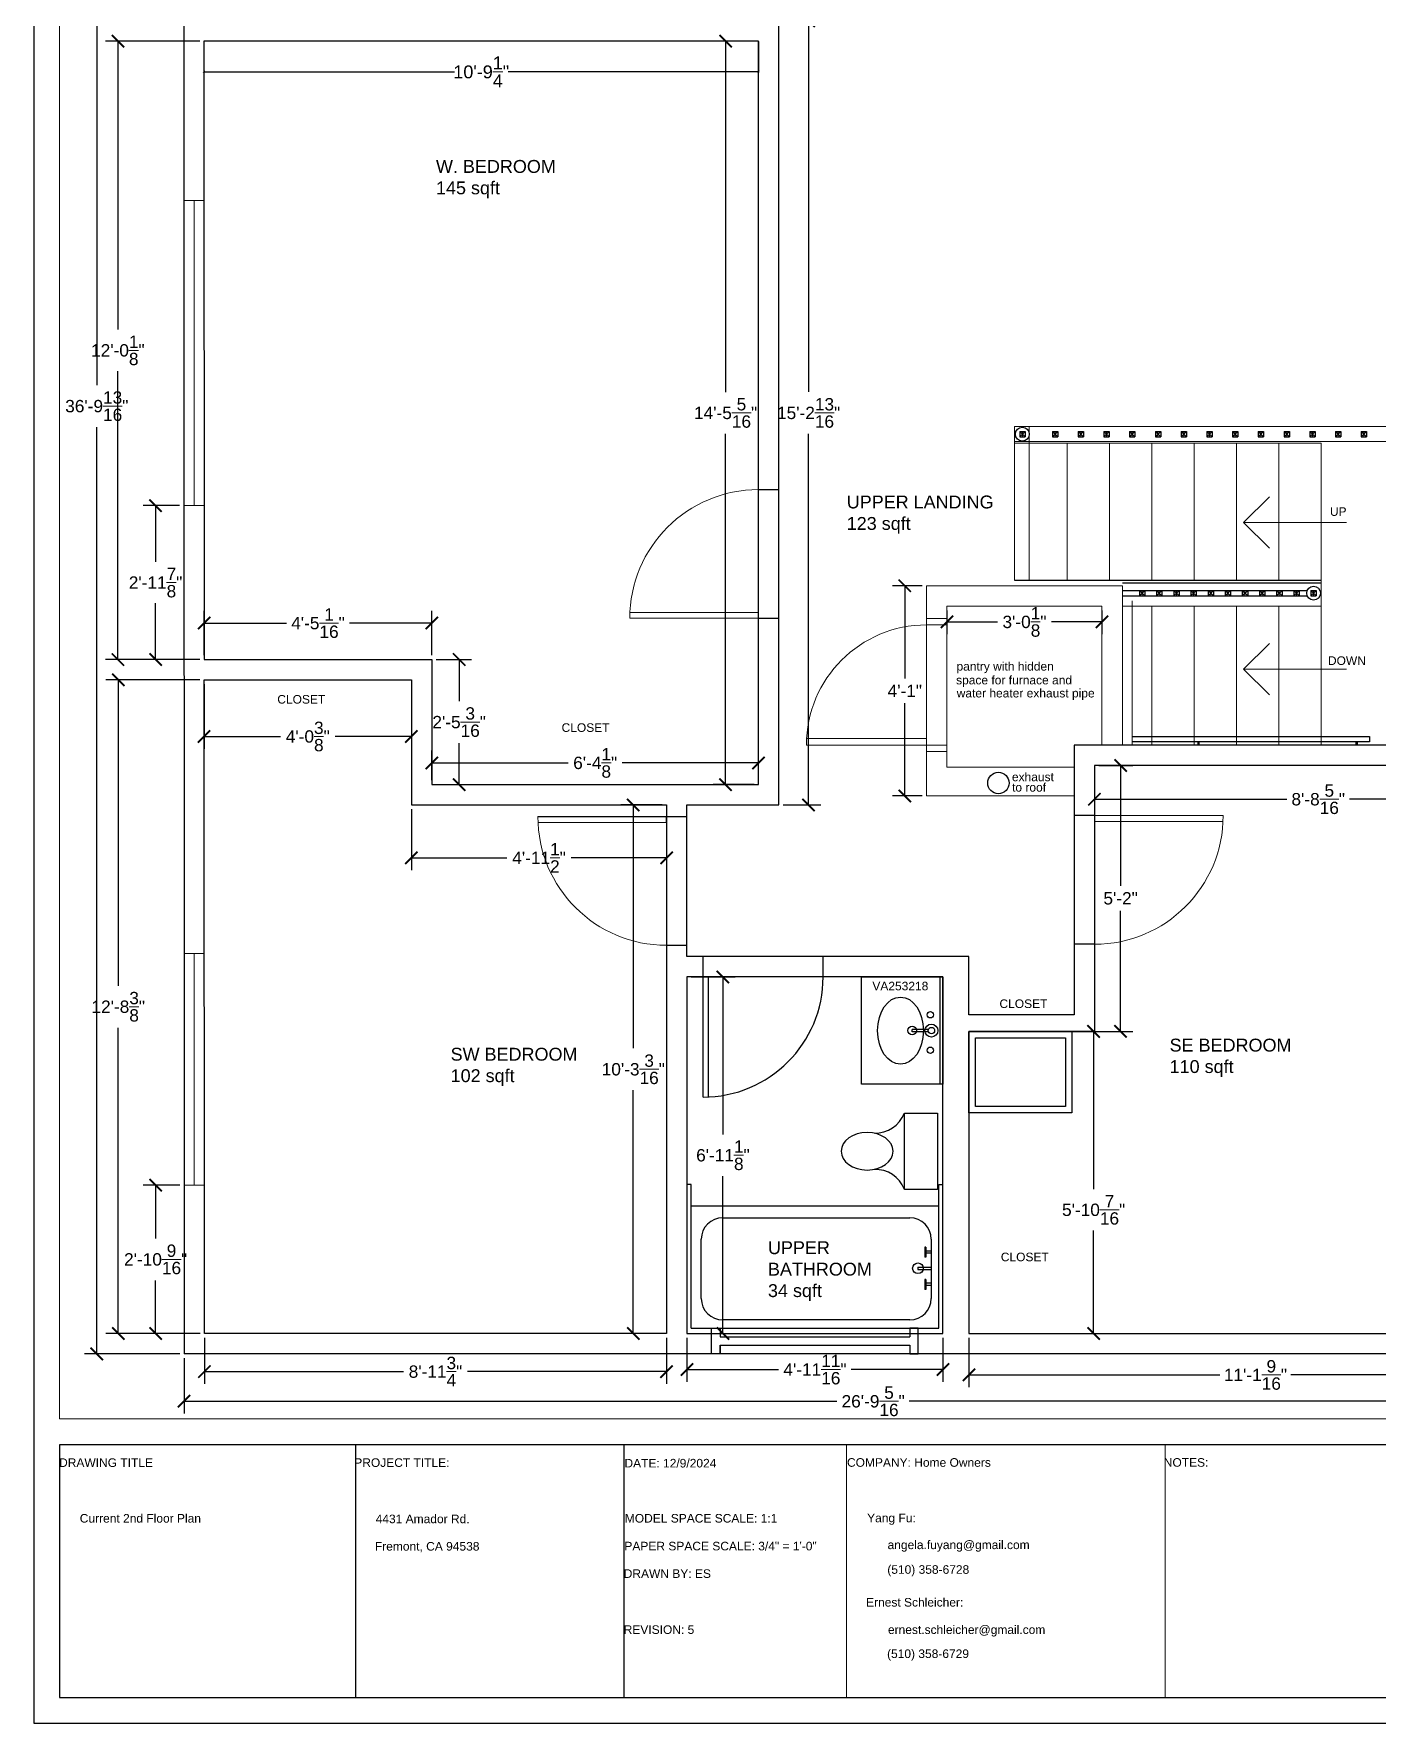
# Model space of a CAD drawing. Header units: inches. Extents: x 0 to 483, y 0 to 649.
# Drawn here: x 0 to 313.4, y 0 to 393.8 of the extents above; entities that cross this region are included whole.
import ezdxf

# ---------------------------------------------------------------- set-up
doc = ezdxf.new("R2010")
doc.units = ezdxf.units.IN
doc.header["$MEASUREMENT"] = 0
doc.layers.get('0').update_dxf_attribs({"color": 1, "lineweight": 9})
for name, color, linetype, lineweight in [('00-page-edge', 7, 'Continuous', 9), ('A201-Dimensions', 7, 'Continuous', 9), ('A201-Floorplan-2nd-floor', 7, 'Continuous', 9), ('A201-Text', 7, 'Continuous', 9)]:
    doc.layers.add(name, color=color, linetype=linetype, lineweight=lineweight)
doc.layers.add('Title Block', color=7, linetype='Continuous')
doc.layers.add('Title Block Text', color=7, linetype='Continuous')
doc.styles.add('Annotative', font='Arial.ttf')
doc.styles.get("Standard").update_dxf_attribs({"font": 'Arial.ttf'})
doc.dimstyles.new('Annotative', dxfattribs={"dimtxt": 0.18, "dimasz": 0.18, "dimexe": 0.18, "dimexo": 0.0625, "dimgap": 0.09, "dimtad": 0, "dimtih": 1, "dimtoh": 1, "dimdec": 4, "dimzin": 0, "dimdsep": 46, "dimlunit": 4, "dimtxsty": 'Annotative', "dimblk": 'ARCHTICK', "dimblk1": 'ARCHTICK', "dimblk2": 'ARCHTICK', "dimcen": 0.09, "dimadec": 0, "dimazin": 0, "dimtfac": 1, "dimtdec": 4, "dimtofl": 0, "dimtmove": 0, "dimatfit": 3, "dimldrblk": 'ARCHTICK', "dimfxl": 1, "dimtolj": 1, "dimtzin": 0, "dimarcsym": 0})
doc.dimstyles.get("Standard").update_dxf_attribs({"dimtxt": 3, "dimasz": 0.5, "dimexe": 0.18, "dimexo": 0.0625, "dimgap": 0.09, "dimtad": 0, "dimtoh": 1, "dimdec": 4, "dimzin": 0, "dimdsep": 46, "dimlunit": 4, "dimtxsty": 'Standard', "dimblk": 'ARCHTICK', "dimblk1": 'ARCHTICK', "dimblk2": 'ARCHTICK', "dimcen": 0.09, "dimadec": 1, "dimazin": 0, "dimtfac": 1, "dimtdec": 4, "dimtofl": 0, "dimtmove": 0, "dimatfit": 3, "dimfxl": 1, "dimtolj": 1, "dimtzin": 0, "dimarcsym": 0})

# ---------------------------------------------------------------- blocks, each defined once
blk = doc.blocks.new('L2-bathroom-door')
at = {"lineweight": 30}
for p, q in [((0, -28), (0, 0)), ((1.25, 0), (0, 0)), ((0, 0), (0, 0)), ((1.25, -27.97), (1.25, 0))]:
    blk.add_line(p, q, dxfattribs=at)
blk.add_arc((0, 0), 28, 270, 0, dxfattribs=at)
blk = doc.blocks.new('L2-SE-bedroom')
at = {"layer": 'A201-Floorplan-2nd-floor'}
for p, q in [((30, 0), (0, 0)), ((0, 0), (0, -1.38)), ((0, -1.38), (29.97, -1.38))]:
    blk.add_line(p, q, dxfattribs=at)
blk.add_arc((0, 0), 30, 270, 0, dxfattribs=at)
blk = doc.blocks.new('L2-W-bedroom-door')
at = {"layer": 'A201-Floorplan-2nd-floor'}
for p, q in [((-156.19, -523.31), (-186.15, -523.31)), ((-156.19, -524.69), (-156.19, -523.31)), ((-186.19, -524.69), (-156.19, -524.69))]:
    blk.add_line(p, q, dxfattribs=at)
blk.add_arc((-156.19, -524.69), 30, 90, 180, dxfattribs=at)
blk = doc.blocks.new('L2-SW-bedroom-door')
at = {"layer": 'A201-Floorplan-2nd-floor', "lineweight": 30}
for p in [(-313.87, -549.41), (-283.87, -550.78)]:
    blk.add_line(p, (-283.87, -549.41), dxfattribs=at)
at = {"layer": 'A201-Floorplan-2nd-floor'}
blk.add_line((-313.87, -550.78), (-283.87, -550.78), dxfattribs=at)
blk.add_arc((-283.87, -549.41), 30, 180, 270, dxfattribs=at)
blk = doc.blocks.new('L2-bathroom-bath-tub')
at = {"lineweight": 30}
for p, q in [((-1, 0), (0, 0)), ((-58.68, 0), (-59.68, 0)), ((-58.68, -33.5), (-58.68, 0)), ((-1, -33.5), (-1, 0)), ((-58.68, -5), (-1, -5)), ((-51.34, -7.77), (-7.72, -7.77)), ((-56.34, -26.56), (-56.34, -12.77)), ((-2.72, -12.77), (-2.72, -26.56)), ((-58.68, -33.5), (-1, -33.5)), ((-7.72, -31.56), (-51.34, -31.56))]:
    blk.add_line(p, q, dxfattribs=at)
for centre, start, end in [((-51.34, -12.77), 90, 180), ((-7.72, -12.77), 0, 90), ((-51.34, -26.56), 180, 270), ((-7.72, -26.56), 270, 0)]:
    blk.add_arc(centre, 5, start, end, dxfattribs=at)
blk = doc.blocks.new('L2-bathroom-window')
at = {"lineweight": 30}
for p, q in [((0, 0), (0, 6)), ((0, 6), (2, 6)), ((2, 6), (2, 4)), ((2, 6), (2, 4)), ((2, 4), (46.18, 4)), ((48.18, 6), (46.18, 6)), ((46.18, 6), (46.18, 4)), ((48.18, 0), (48.18, 6)), ((2, 0), (0, 0)), ((2, 2), (2, 0)), ((2, 0), (2, 2)), ((2, 2), (46.18, 2)), ((46.18, 2), (46.18, 0)), ((46.18, 0), (48.18, 0))]:
    blk.add_line(p, q, dxfattribs=at)
blk = doc.blocks.new('L2-bathroom-sink')
at = {"lineweight": 30}
for p, q in [((-19, -25), (-19, 0)), ((-19, 0), (0, 0)), ((-0.75, 0), (-0.75, -25)), ((0, 0), (0, -25)), ((-3.39, -12.25), (-7.17, -12.25)), ((-7.17, -12.75), (-7.17, -12.25)), ((-3.39, -12.75), (-7.17, -12.75)), ((0, -25), (-19, -25))]:
    blk.add_line(p, q, dxfattribs=at)
for centre, radius in [((-7.19, -12.5), 1), ((-2.69, -12.5), 1.5), ((-2.94, -8.81), 0.75), ((-2.69, -12.5), 0.75), ((-2.94, -17.09), 0.75)]:
    blk.add_circle(centre, radius, dxfattribs=at)
blk.add_ellipse((-9.9, -12.5), major_axis=(0, 7.83), ratio=0.682565, dxfattribs=at)
blk = doc.blocks.new('L2-toilet')
at = {"layer": 'A201-Floorplan-2nd-floor', "lineweight": 30}
for p, q in [((-7.75, 0), (-7.75, 17.75)), ((-7.75, 17.75), (0, 17.75)), ((0, 17.75), (0, 0)), ((0, 0), (-7.75, 0))]:
    blk.add_line(p, q, dxfattribs=at)
for centre, start, end in [((-14.44, 20.27), 267.5527, 339.3943), ((-14.44, -2.52), 20.6057, 92.4473)]:
    blk.add_arc(centre, 7.15, start, end, dxfattribs=at)
blk.add_ellipse((-16.43, 8.88), major_axis=(-6.05, 0), ratio=0.722961, start_param=4.712389, end_param=10.995574, dxfattribs=at)
blk = doc.blocks.new('L2-tub-hot-faucet')
at = {"layer": 'A201-Floorplan-2nd-floor', "lineweight": 30}
for p, q in [((-1.26, 1.41), (-1.51, 1.41)), ((-1.51, 1.41), (-1.51, -0.91)), ((-1.26, 1.41), (-1.26, -0.91)), ((0, 0.5), (-1.26, 0.5)), ((0, 0), (-1.26, 0)), ((-1.26, -0.91), (-1.26, 0)), ((-1.26, -0.91), (-1.51, -0.91))]:
    blk.add_line(p, q, dxfattribs=at)
blk = doc.blocks.new('L2-tub-faucets-and-drain')
at = {"layer": 'A201-Floorplan-2nd-floor', "lineweight": 30}
for p, q in [((0, 0.25), (3.11, 0.25)), ((0, 0.25), (0, -0.25)), ((0, -0.25), (3.11, -0.25))]:
    blk.add_line(p, q, dxfattribs=at)
blk.add_circle((0, 0), 1.25, dxfattribs=at)
at = {"lineweight": 30}
for p in [(3.11, 3.5), (3.11, -4)]:
    blk.add_blockref('L2-tub-hot-faucet', p, dxfattribs=at)
blk = doc.blocks.new('L2-banister-rail')
at = {"layer": 'A201-Floorplan-2nd-floor', "lineweight": -3}
for p, q in [((292.34, -354.55), (291.09, -355.8)), ((292.34, -355.8), (291.09, -354.55)), ((291.09, -354.55), (291.09, -355.8)), ((291.09, -354.55), (292.34, -354.55)), ((291.09, -355.8), (292.34, -355.8)), ((292.34, -354.55), (292.34, -355.8))]:
    blk.add_line(p, q, dxfattribs=at)
at = {"layer": 'A201-Floorplan-2nd-floor', "lineweight": 5}
blk.add_line((291.71, -355.8), (291.71, -354.55), dxfattribs=at)
blk = doc.blocks.new('L1-pt-5-bannister-ball')
at = {"layer": 'A201-Floorplan-2nd-floor', "lineweight": -3}
blk.add_circle((298.59, -355.2), 1.61, dxfattribs=at)
at = {"color": 1, "lineweight": 5}
blk.add_blockref('L2-banister-rail', (6.88, -0.02), dxfattribs=at)
blk = doc.blocks.new('L2-SW-bannister-ball')
at = {"layer": 'A201-Floorplan-2nd-floor', "lineweight": -3}
blk.add_circle((231.61, -355.22), 1.62, dxfattribs=at)
at = {"color": 1, "lineweight": 5}
blk.add_blockref('L2-banister-rail', (-60.1, -0.01), dxfattribs=at)
blk = doc.blocks.new('L2-south-stairway-handrail-to-L1')
at = {"layer": 'A201-Floorplan-2nd-floor', "lineweight": -3}
for p, q in [((-44.12, 1.25), (11.23, 1.25)), ((11.23, 0), (-44.12, 0)), ((-28.71, -0.75), (-28.71, 0)), ((-28.46, -0.75), (-28.46, 0)), ((8.09, 0), (8.09, -0.75)), ((8.34, 0), (8.34, -0.75)), ((11.23, 1.25), (11.23, 0))]:
    blk.add_line(p, q, dxfattribs=at)
blk = doc.blocks.new('L1-arrow')
at = {"lineweight": 5}
for p, q in [((188.32, -365.98), (182.32, -359.98)), ((182.32, -365.98), (164.32, -365.98)), ((182.32, -365.98), (188.32, -365.98)), ((188.32, -365.98), (182.32, -371.98))]:
    blk.add_line(p, q, dxfattribs=at)
blk = doc.blocks.new('_ArchTick')
at = {"color": 0, "linetype": 'ByBlock', "lineweight": 30, "const_width": 0.15}
blk.add_lwpolyline([(-0.5, -0.5), (0.5, 0.5)], dxfattribs=at)
blk = doc.blocks.new('*D548')
at = {"layer": 'A201-Dimensions', "color": 0, "lineweight": -2, "transparency": 16777216}
for p, q in [((207.13, 265.1), (200.17, 265.1)), ((203.05, 265.1), (203.05, 243.49)), ((203.05, 216.12), (203.05, 237.72)), ((207.13, 216.12), (200.17, 216.12))]:
    blk.add_line(p, q, dxfattribs=at)
at = {"layer": 'A201-Dimensions', "color": 0, "lineweight": -2, "transparency": 16777216, "xscale": 2.88, "yscale": 2.88, "zscale": 2.88}
for p, rotation in [((203.05, 265.1), 90), ((203.05, 216.12), 270)]:
    blk.add_blockref('_ArchTick', p, dxfattribs=dict(at, rotation=rotation))
at = {"layer": 'A201-Dimensions', "color": 0, "lineweight": 5, "transparency": 16777216, "insert": (203.05, 240.61), "char_height": 2.88, "attachment_point": 5, "style": 'Annotative'}
blk.add_mtext('\\A1;4\'-1"', dxfattribs=at)
blk = doc.blocks.new('*D547')
at = {"layer": 'A201-Dimensions', "color": 0, "lineweight": -2, "transparency": 16777216}
for p, q in [((212.88, 259.35), (212.88, 253.81)), ((212.88, 256.69), (224.63, 256.69)), ((249.01, 256.69), (237.26, 256.69)), ((249.01, 259.35), (249.01, 253.81))]:
    blk.add_line(p, q, dxfattribs=at)
at = {"layer": 'A201-Dimensions', "color": 0, "lineweight": -2, "transparency": 16777216, "xscale": 2.88, "yscale": 2.88, "zscale": 2.88, "rotation": 180}
blk.add_blockref('_ArchTick', (212.88, 256.69), dxfattribs=at)
at = {"layer": 'A201-Dimensions', "color": 0, "lineweight": -2, "transparency": 16777216, "xscale": 2.88, "yscale": 2.88, "zscale": 2.88}
blk.add_blockref('_ArchTick', (249.01, 256.69), dxfattribs=at)
at = {"layer": 'A201-Dimensions', "color": 0, "lineweight": 5, "transparency": 16777216, "insert": (230.94, 256.69), "char_height": 2.88, "attachment_point": 5, "style": 'Annotative'}
blk.add_mtext('\\A1;3\'-0{\\H1x;\\S1/8;}"', dxfattribs=at)
blk = doc.blocks.new('*D541')
at = {"layer": 'A201-Dimensions', "color": 0, "lineweight": -2, "transparency": 16777216}
for p, q in [((146.51, 214.01), (136.87, 214.01)), ((139.75, 214.01), (139.75, 157.31)), ((139.75, 90.83), (139.75, 147.53)), ((146.51, 90.83), (136.87, 90.83))]:
    blk.add_line(p, q, dxfattribs=at)
at = {"layer": 'A201-Dimensions', "color": 0, "lineweight": -2, "transparency": 16777216, "xscale": 2.88, "yscale": 2.88, "zscale": 2.88}
for p, rotation in [((139.75, 214.01), 90), ((139.75, 90.83), 270)]:
    blk.add_blockref('_ArchTick', p, dxfattribs=dict(at, rotation=rotation))
at = {"layer": 'A201-Dimensions', "color": 0, "lineweight": 5, "transparency": 16777216, "insert": (139.75, 152.42), "char_height": 2.88, "attachment_point": 5, "style": 'Annotative'}
blk.add_mtext('\\A1;10\'-3{\\H1x;\\S3/16;}"', dxfattribs=at)
blk = doc.blocks.new('*D558')
at = {"layer": 'A201-Dimensions', "color": 0, "lineweight": -2, "transparency": 16777216}
for p, q in [((88.04, 213.01), (88.04, 198.82)), ((147.51, 213.01), (147.51, 198.82)), ((88.04, 201.7), (110.28, 201.7)), ((147.51, 201.7), (125.27, 201.7))]:
    blk.add_line(p, q, dxfattribs=at)
at = {"layer": 'A201-Dimensions', "color": 0, "lineweight": -2, "transparency": 16777216, "xscale": 2.88, "yscale": 2.88, "zscale": 2.88, "rotation": 180}
blk.add_blockref('_ArchTick', (88.04, 201.7), dxfattribs=at)
at = {"layer": 'A201-Dimensions', "color": 0, "lineweight": -2, "transparency": 16777216, "xscale": 2.88, "yscale": 2.88, "zscale": 2.88}
blk.add_blockref('_ArchTick', (147.51, 201.7), dxfattribs=at)
at = {"layer": 'A201-Dimensions', "color": 0, "lineweight": 5, "transparency": 16777216, "insert": (117.78, 201.7), "char_height": 2.88, "attachment_point": 5, "style": 'Annotative'}
blk.add_mtext('\\A1;4\'-11{\\H1x;\\S1/2;}"', dxfattribs=at)
blk = doc.blocks.new('*D534')
at = {"layer": 'A201-Dimensions', "color": 0, "lineweight": -2, "transparency": 16777216}
for p, q in [((39.7, 242.17), (39.7, 227.1)), ((88.04, 242.17), (88.04, 227.1)), ((39.7, 229.98), (57.5, 229.98)), ((88.04, 229.98), (70.24, 229.98))]:
    blk.add_line(p, q, dxfattribs=at)
at = {"layer": 'A201-Dimensions', "color": 0, "lineweight": -2, "transparency": 16777216, "xscale": 2.88, "yscale": 2.88, "zscale": 2.88, "rotation": 180}
blk.add_blockref('_ArchTick', (39.7, 229.98), dxfattribs=at)
at = {"layer": 'A201-Dimensions', "color": 0, "lineweight": -2, "transparency": 16777216, "xscale": 2.88, "yscale": 2.88, "zscale": 2.88}
blk.add_blockref('_ArchTick', (88.04, 229.98), dxfattribs=at)
at = {"layer": 'A201-Dimensions', "color": 0, "lineweight": 5, "transparency": 16777216, "insert": (63.87, 229.98), "char_height": 2.88, "attachment_point": 5, "style": 'Annotative'}
blk.add_mtext('\\A1;4\'-0{\\H1x;\\S3/8;}"', dxfattribs=at)
blk = doc.blocks.new('*D537')
at = {"layer": 'A201-Dimensions', "color": 0, "lineweight": -2, "transparency": 16777216}
for p, q in [((39.72, 248.92), (39.72, 259.29)), ((39.72, 256.41), (58.91, 256.41)), ((92.79, 256.41), (73.6, 256.41)), ((92.79, 248.92), (92.79, 259.29))]:
    blk.add_line(p, q, dxfattribs=at)
at = {"layer": 'A201-Dimensions', "color": 0, "lineweight": -2, "transparency": 16777216, "xscale": 2.88, "yscale": 2.88, "zscale": 2.88, "rotation": 180}
blk.add_blockref('_ArchTick', (39.72, 256.41), dxfattribs=at)
at = {"layer": 'A201-Dimensions', "color": 0, "lineweight": -2, "transparency": 16777216, "xscale": 2.88, "yscale": 2.88, "zscale": 2.88}
blk.add_blockref('_ArchTick', (92.79, 256.41), dxfattribs=at)
at = {"layer": 'A201-Dimensions', "color": 0, "lineweight": 5, "transparency": 16777216, "insert": (66.25, 256.41), "char_height": 2.88, "attachment_point": 5, "style": 'Annotative'}
blk.add_mtext('\\A1;4\'-5{\\H1x;\\S1/16;}"', dxfattribs=at)
blk = doc.blocks.new('*D536')
at = {"layer": 'A201-Dimensions', "color": 0, "lineweight": -2, "transparency": 16777216}
for p, q in [((93.79, 247.92), (102.04, 247.92)), ((99.16, 247.92), (99.16, 238.23)), ((99.16, 218.76), (99.16, 228.45)), ((93.79, 218.76), (102.04, 218.76))]:
    blk.add_line(p, q, dxfattribs=at)
at = {"layer": 'A201-Dimensions', "color": 0, "lineweight": -2, "transparency": 16777216, "xscale": 2.88, "yscale": 2.88, "zscale": 2.88}
for p, rotation in [((99.16, 247.92), 90), ((99.16, 218.76), 270)]:
    blk.add_blockref('_ArchTick', p, dxfattribs=dict(at, rotation=rotation))
at = {"layer": 'A201-Dimensions', "color": 0, "lineweight": 5, "transparency": 16777216, "insert": (99.16, 233.34), "char_height": 2.88, "attachment_point": 5, "style": 'Annotative'}
blk.add_mtext('\\A1;2\'-5{\\H1x;\\S3/16;}"', dxfattribs=at)
blk = doc.blocks.new('*D535')
at = {"layer": 'A201-Dimensions', "color": 0, "lineweight": -2, "transparency": 16777216}
for p, q in [((92.79, 219.76), (92.79, 226.71)), ((168.94, 219.76), (168.94, 226.71)), ((92.79, 223.83), (124.55, 223.83)), ((168.94, 223.83), (137.19, 223.83))]:
    blk.add_line(p, q, dxfattribs=at)
at = {"layer": 'A201-Dimensions', "color": 0, "lineweight": -2, "transparency": 16777216, "xscale": 2.88, "yscale": 2.88, "zscale": 2.88, "rotation": 180}
blk.add_blockref('_ArchTick', (92.79, 223.83), dxfattribs=at)
at = {"layer": 'A201-Dimensions', "color": 0, "lineweight": -2, "transparency": 16777216, "xscale": 2.88, "yscale": 2.88, "zscale": 2.88}
blk.add_blockref('_ArchTick', (168.94, 223.83), dxfattribs=at)
at = {"layer": 'A201-Dimensions', "color": 0, "lineweight": 5, "transparency": 16777216, "insert": (130.87, 223.83), "char_height": 2.88, "attachment_point": 5, "style": 'Annotative'}
blk.add_mtext('\\A1;6\'-4{\\H1x;\\S1/8;}"', dxfattribs=at)
blk = doc.blocks.new('*D526')
at = {"layer": 'A201-Dimensions', "color": 0, "lineweight": -2, "transparency": 16777216}
for p, q in [((167.94, 392.04), (158.39, 392.04)), ((161.27, 392.04), (161.27, 310.26)), ((161.27, 218.76), (161.27, 300.54)), ((167.94, 218.76), (158.39, 218.76))]:
    blk.add_line(p, q, dxfattribs=at)
at = {"layer": 'A201-Dimensions', "color": 0, "lineweight": -2, "transparency": 16777216, "xscale": 2.88, "yscale": 2.88, "zscale": 2.88}
for p, rotation in [((161.27, 392.04), 90), ((161.27, 218.76), 270)]:
    blk.add_blockref('_ArchTick', p, dxfattribs=dict(at, rotation=rotation))
at = {"layer": 'A201-Dimensions', "color": 0, "lineweight": 5, "transparency": 16777216, "insert": (161.27, 305.4), "char_height": 2.88, "attachment_point": 5, "style": 'Annotative'}
blk.add_mtext('\\A1;14\'-5{\\H1x;\\S5/16;}"', dxfattribs=at)
blk = doc.blocks.new('*D511')
at = {"layer": 'A201-Dimensions', "color": 0, "lineweight": -2, "transparency": 16777216}
for p, q in [((39.67, 391.98), (39.67, 384.7)), ((168.94, 391.98), (168.94, 384.7)), ((39.67, 384.88), (98.07, 384.88)), ((168.94, 384.88), (110.55, 384.88))]:
    blk.add_line(p, q, dxfattribs=at)
at = {"layer": 'A201-Dimensions', "color": 0, "lineweight": -2, "transparency": 16777216, "xscale": 0.5, "yscale": 0.5, "zscale": 0.5, "rotation": 180}
blk.add_blockref('_ArchTick', (39.67, 384.88), dxfattribs=at)
at = {"layer": 'A201-Dimensions', "color": 0, "lineweight": -2, "transparency": 16777216, "xscale": 0.5, "yscale": 0.5, "zscale": 0.5}
blk.add_blockref('_ArchTick', (168.94, 384.88), dxfattribs=at)
at = {"layer": 'A201-Dimensions', "color": 0, "lineweight": 5, "transparency": 16777216, "insert": (104.31, 384.88), "char_height": 3, "attachment_point": 5}
blk.add_mtext('\\A1;10\'-9{\\H1x;\\S1/4;}"', dxfattribs=at)
blk = doc.blocks.new('*D538')
at = {"layer": 'A201-Dimensions', "color": 0, "lineweight": -2, "transparency": 16777216}
for p, q in [((152.26, 89.83), (152.26, 79.55)), ((211.94, 89.83), (211.94, 79.55)), ((152.26, 82.43), (173.63, 82.43)), ((211.94, 82.43), (190.57, 82.43))]:
    blk.add_line(p, q, dxfattribs=at)
at = {"layer": 'A201-Dimensions', "color": 0, "lineweight": -2, "transparency": 16777216, "xscale": 2.88, "yscale": 2.88, "zscale": 2.88, "rotation": 180}
blk.add_blockref('_ArchTick', (152.26, 82.43), dxfattribs=at)
at = {"layer": 'A201-Dimensions', "color": 0, "lineweight": -2, "transparency": 16777216, "xscale": 2.88, "yscale": 2.88, "zscale": 2.88}
blk.add_blockref('_ArchTick', (211.94, 82.43), dxfattribs=at)
at = {"layer": 'A201-Dimensions', "color": 0, "lineweight": 5, "transparency": 16777216, "insert": (182.1, 82.43), "char_height": 2.88, "attachment_point": 5, "style": 'Annotative'}
blk.add_mtext('\\A1;4\'-11{\\H1x;\\S11/16;}"', dxfattribs=at)
blk = doc.blocks.new('*D542')
at = {"layer": 'A201-Dimensions', "color": 0, "lineweight": -2, "transparency": 16777216}
for p, q in [((218.01, 89.83), (218.01, 78.3)), ((351.57, 89.83), (351.57, 78.3)), ((218.01, 81.18), (276.52, 81.18)), ((351.57, 81.18), (293.06, 81.18))]:
    blk.add_line(p, q, dxfattribs=at)
at = {"layer": 'A201-Dimensions', "color": 0, "lineweight": -2, "transparency": 16777216, "xscale": 2.88, "yscale": 2.88, "zscale": 2.88, "rotation": 180}
blk.add_blockref('_ArchTick', (218.01, 81.18), dxfattribs=at)
at = {"layer": 'A201-Dimensions', "color": 0, "lineweight": -2, "transparency": 16777216, "xscale": 2.88, "yscale": 2.88, "zscale": 2.88}
blk.add_blockref('_ArchTick', (351.57, 81.18), dxfattribs=at)
at = {"layer": 'A201-Dimensions', "color": 0, "lineweight": 5, "transparency": 16777216, "insert": (284.79, 81.18), "char_height": 2.88, "attachment_point": 5, "style": 'Annotative'}
blk.add_mtext('\\A1;11\'-1{\\H1x;\\S9/16;}"', dxfattribs=at)
blk = doc.blocks.new('*D533')
at = {"layer": 'A201-Dimensions', "color": 0, "lineweight": -2, "transparency": 16777216}
for p, q in [((35.02, 85.08), (35.02, 72.15)), ((356.32, 85.08), (356.32, 72.15)), ((35.02, 75.03), (187.24, 75.03)), ((356.32, 75.03), (204.1, 75.03))]:
    blk.add_line(p, q, dxfattribs=at)
at = {"layer": 'A201-Dimensions', "color": 0, "lineweight": -2, "transparency": 16777216, "xscale": 2.88, "yscale": 2.88, "zscale": 2.88, "rotation": 180}
blk.add_blockref('_ArchTick', (35.02, 75.03), dxfattribs=at)
at = {"layer": 'A201-Dimensions', "color": 0, "lineweight": -2, "transparency": 16777216, "xscale": 2.88, "yscale": 2.88, "zscale": 2.88}
blk.add_blockref('_ArchTick', (356.32, 75.03), dxfattribs=at)
at = {"layer": 'A201-Dimensions', "color": 0, "lineweight": 5, "transparency": 16777216, "insert": (195.67, 75.03), "char_height": 2.88, "attachment_point": 5, "style": 'Annotative'}
blk.add_mtext('\\A1;26\'-9{\\H1x;\\S5/16;}"', dxfattribs=at)
blk = doc.blocks.new('*D532')
at = {"layer": 'A201-Dimensions', "color": 0, "lineweight": -2, "transparency": 16777216}
for p, q in [((39.77, 89.83), (39.77, 79.07)), ((147.51, 89.83), (147.51, 79.07)), ((39.77, 81.95), (86.16, 81.95)), ((147.51, 81.95), (101.12, 81.95))]:
    blk.add_line(p, q, dxfattribs=at)
at = {"layer": 'A201-Dimensions', "color": 0, "lineweight": -2, "transparency": 16777216, "xscale": 2.88, "yscale": 2.88, "zscale": 2.88, "rotation": 180}
blk.add_blockref('_ArchTick', (39.77, 81.95), dxfattribs=at)
at = {"layer": 'A201-Dimensions', "color": 0, "lineweight": -2, "transparency": 16777216, "xscale": 2.88, "yscale": 2.88, "zscale": 2.88}
blk.add_blockref('_ArchTick', (147.51, 81.95), dxfattribs=at)
at = {"layer": 'A201-Dimensions', "color": 0, "lineweight": 5, "transparency": 16777216, "insert": (93.64, 81.95), "char_height": 2.88, "attachment_point": 5, "style": 'Annotative'}
blk.add_mtext('\\A1;8\'-11{\\H1x;\\S3/4;}"', dxfattribs=at)
blk = doc.blocks.new('*D540')
at = {"layer": 'A201-Dimensions', "color": 0, "lineweight": -2, "transparency": 16777216}
for p, q in [((153.26, 173.93), (163.53, 173.93)), ((160.65, 173.93), (160.65, 137.24)), ((160.65, 90.83), (160.65, 127.52)), ((153.26, 90.83), (163.53, 90.83))]:
    blk.add_line(p, q, dxfattribs=at)
at = {"layer": 'A201-Dimensions', "color": 0, "lineweight": -2, "transparency": 16777216, "xscale": 2.88, "yscale": 2.88, "zscale": 2.88}
for p, rotation in [((160.65, 173.93), 90), ((160.65, 90.83), 270)]:
    blk.add_blockref('_ArchTick', p, dxfattribs=dict(at, rotation=rotation))
at = {"layer": 'A201-Dimensions', "color": 0, "lineweight": 5, "transparency": 16777216, "insert": (160.65, 132.38), "char_height": 2.88, "attachment_point": 5, "style": 'Annotative'}
blk.add_mtext('\\A1;6\'-11{\\H1x;\\S1/8;}"', dxfattribs=at)
blk = doc.blocks.new('*D539')
at = {"layer": 'A201-Dimensions', "color": 0, "lineweight": -2, "transparency": 16777216}
for p, q in [((219.01, 161.25), (249.94, 161.25)), ((247.06, 161.25), (247.06, 124.49)), ((247.06, 90.83), (247.06, 114.82)), ((219.01, 90.83), (249.94, 90.83))]:
    blk.add_line(p, q, dxfattribs=at)
at = {"layer": 'A201-Dimensions', "color": 0, "lineweight": -2, "transparency": 16777216, "xscale": 2.88, "yscale": 2.88, "zscale": 2.88}
for p, rotation in [((247.06, 161.25), 90), ((247.06, 90.83), 270)]:
    blk.add_blockref('_ArchTick', p, dxfattribs=dict(at, rotation=rotation))
at = {"layer": 'A201-Dimensions', "color": 0, "lineweight": 5, "transparency": 16777216, "insert": (247.06, 119.66), "char_height": 2.88, "attachment_point": 5, "style": 'Annotative'}
blk.add_mtext('\\A1;5\'-10{\\H1x;\\S7/16;}"', dxfattribs=at)
blk = doc.blocks.new('*D545')
at = {"layer": 'A201-Dimensions', "color": 0, "lineweight": -2, "transparency": 16777216}
for p, q in [((248.26, 223.22), (256.23, 223.22)), ((253.35, 223.22), (253.35, 195.15)), ((253.35, 161.25), (253.35, 189.33)), ((248.26, 161.25), (256.23, 161.25))]:
    blk.add_line(p, q, dxfattribs=at)
at = {"layer": 'A201-Dimensions', "color": 0, "lineweight": -2, "transparency": 16777216, "xscale": 2.88, "yscale": 2.88, "zscale": 2.88}
for p, rotation in [((253.35, 223.22), 90), ((253.35, 161.25), 270)]:
    blk.add_blockref('_ArchTick', p, dxfattribs=dict(at, rotation=rotation))
at = {"layer": 'A201-Dimensions', "color": 0, "lineweight": 5, "transparency": 16777216, "insert": (253.35, 192.24), "char_height": 2.88, "attachment_point": 5, "style": 'Annotative'}
blk.add_mtext('\\A1;5\'-2"', dxfattribs=at)
blk = doc.blocks.new('*D546')
at = {"layer": 'A201-Dimensions', "color": 0, "lineweight": -2, "transparency": 16777216}
for p, q in [((247.26, 222.22), (247.26, 212.48)), ((351.57, 222.22), (351.57, 212.48)), ((247.26, 215.36), (292.12, 215.36)), ((351.57, 215.36), (306.71, 215.36))]:
    blk.add_line(p, q, dxfattribs=at)
at = {"layer": 'A201-Dimensions', "color": 0, "lineweight": -2, "transparency": 16777216, "xscale": 2.88, "yscale": 2.88, "zscale": 2.88, "rotation": 180}
blk.add_blockref('_ArchTick', (247.26, 215.36), dxfattribs=at)
at = {"layer": 'A201-Dimensions', "color": 0, "lineweight": -2, "transparency": 16777216, "xscale": 2.88, "yscale": 2.88, "zscale": 2.88}
blk.add_blockref('_ArchTick', (351.57, 215.36), dxfattribs=at)
at = {"layer": 'A201-Dimensions', "color": 0, "lineweight": 5, "transparency": 16777216, "insert": (299.42, 215.36), "char_height": 2.88, "attachment_point": 5, "style": 'Annotative'}
blk.add_mtext('\\A1;8\'-8{\\H1x;\\S5/16;}"', dxfattribs=at)
blk = doc.blocks.new('*D549')
at = {"layer": 'A201-Dimensions', "color": 0, "lineweight": -2, "transparency": 16777216}
for p, q in [((174.69, 396.79), (183.5, 396.79)), ((180.62, 396.79), (180.62, 310.29)), ((180.62, 214.01), (180.62, 300.52)), ((174.69, 214.01), (183.5, 214.01))]:
    blk.add_line(p, q, dxfattribs=at)
at = {"layer": 'A201-Dimensions', "color": 0, "lineweight": -2, "transparency": 16777216, "xscale": 2.88, "yscale": 2.88, "zscale": 2.88}
for p, rotation in [((180.62, 396.79), 90), ((180.62, 214.01), 270)]:
    blk.add_blockref('_ArchTick', p, dxfattribs=dict(at, rotation=rotation))
at = {"layer": 'A201-Dimensions', "color": 0, "lineweight": 5, "transparency": 16777216, "insert": (180.62, 305.4), "char_height": 2.88, "attachment_point": 5, "style": 'Annotative'}
blk.add_mtext('\\A1;15\'-2{\\H1x;\\S13/16;}"', dxfattribs=at)
blk = doc.blocks.new('new-title-block')
at = {"layer": 'Title Block'}
for p, q in [((68.98, 58.91), (68.98, 0)), ((131.55, 58.91), (131.55, 0))]:
    blk.add_line(p, q, dxfattribs=at)
at = {"layer": 'Title Block', "lineweight": 5}
for p, q in [((183.48, 58.91), (183.48, 0)), ((257.74, 58.91), (257.74, 0)), ((343.11, 58.91), (343.11, 0)), ((437.34, 58.91), (437.34, 0))]:
    blk.add_line(p, q, dxfattribs=at)
at = {"layer": 'Title Block', "lineweight": -3}
blk.add_lwpolyline([(471.14, 58.91), (0, 58.91), (0, 0), (471.14, 0)], close=True, dxfattribs=at)
blk = doc.blocks.new('*D529')
at = {"layer": 'A201-Dimensions', "color": 0, "lineweight": -2, "transparency": 16777216}
for p, q in [((33.92, 527.89), (11.81, 527.89)), ((14.69, 527.89), (14.69, 311.87)), ((14.69, 86.08), (14.69, 302.09)), ((34.02, 86.08), (11.81, 86.08))]:
    blk.add_line(p, q, dxfattribs=at)
at = {"layer": 'A201-Dimensions', "color": 0, "lineweight": -2, "transparency": 16777216, "xscale": 2.88, "yscale": 2.88, "zscale": 2.88}
for p, rotation in [((14.69, 527.89), 90), ((14.69, 86.08), 270)]:
    blk.add_blockref('_ArchTick', p, dxfattribs=dict(at, rotation=rotation))
at = {"layer": 'A201-Dimensions', "color": 0, "lineweight": 5, "transparency": 16777216, "insert": (14.69, 306.98), "char_height": 2.88, "attachment_point": 5, "style": 'Annotative'}
blk.add_mtext('\\A1;36\'-9{\\H1x;\\S13/16;}"', dxfattribs=at)
blk = doc.blocks.new('*D530')
at = {"layer": 'A201-Dimensions', "color": 0, "lineweight": -2, "transparency": 16777216}
for p, q in [((38.72, 243.17), (16.81, 243.17)), ((19.69, 243.17), (19.69, 171.88)), ((19.69, 90.83), (19.69, 162.11)), ((38.77, 90.83), (16.81, 90.83))]:
    blk.add_line(p, q, dxfattribs=at)
at = {"layer": 'A201-Dimensions', "color": 0, "lineweight": -2, "transparency": 16777216, "xscale": 2.88, "yscale": 2.88, "zscale": 2.88}
for p, rotation in [((19.69, 243.17), 90), ((19.69, 90.83), 270)]:
    blk.add_blockref('_ArchTick', p, dxfattribs=dict(at, rotation=rotation))
at = {"layer": 'A201-Dimensions', "color": 0, "lineweight": 5, "transparency": 16777216, "insert": (19.69, 167), "char_height": 2.88, "attachment_point": 5, "style": 'Annotative'}
blk.add_mtext('\\A1;12\'-8{\\H1x;\\S3/8;}"', dxfattribs=at)
blk = doc.blocks.new('*D527')
at = {"layer": 'A201-Dimensions', "color": 0, "lineweight": -2, "transparency": 16777216}
for p, q in [((38.67, 392.04), (16.72, 392.04)), ((19.6, 392.04), (19.6, 324.84)), ((19.6, 247.92), (19.6, 315.12)), ((38.72, 247.92), (16.72, 247.92))]:
    blk.add_line(p, q, dxfattribs=at)
at = {"layer": 'A201-Dimensions', "color": 0, "lineweight": -2, "transparency": 16777216, "xscale": 2.88, "yscale": 2.88, "zscale": 2.88}
for p, rotation in [((19.6, 392.04), 90), ((19.6, 247.92), 270)]:
    blk.add_blockref('_ArchTick', p, dxfattribs=dict(at, rotation=rotation))
at = {"layer": 'A201-Dimensions', "color": 0, "lineweight": 5, "transparency": 16777216, "insert": (19.6, 319.98), "char_height": 2.88, "attachment_point": 5, "style": 'Annotative'}
blk.add_mtext('\\A1;12\'-0{\\H1x;\\S1/8;}"', dxfattribs=at)
blk = doc.blocks.new('*D528')
at = {"layer": 'A201-Dimensions', "color": 0, "lineweight": -2, "transparency": 16777216}
for p, q in [((33.98, 283.79), (25.51, 283.79)), ((28.39, 283.79), (28.39, 270.67)), ((28.39, 247.92), (28.39, 261.05)), ((33.98, 247.92), (25.51, 247.92))]:
    blk.add_line(p, q, dxfattribs=at)
at = {"layer": 'A201-Dimensions', "color": 0, "lineweight": -2, "transparency": 16777216, "xscale": 2.88, "yscale": 2.88, "zscale": 2.88}
for p, rotation in [((28.39, 283.79), 90), ((28.39, 247.92), 270)]:
    blk.add_blockref('_ArchTick', p, dxfattribs=dict(at, rotation=rotation))
at = {"layer": 'A201-Dimensions', "color": 0, "lineweight": 5, "transparency": 16777216, "insert": (28.39, 265.86), "char_height": 2.88, "attachment_point": 5, "style": 'Annotative'}
blk.add_mtext('\\A1;2\'-11{\\H1x;\\S7/8;}"', dxfattribs=at)
blk = doc.blocks.new('*D531')
at = {"layer": 'A201-Dimensions', "color": 0, "lineweight": -2, "transparency": 16777216}
for p, q in [((34.01, 125.39), (25.53, 125.39)), ((28.41, 125.39), (28.41, 112.99)), ((28.41, 90.83), (28.41, 103.22)), ((34.02, 90.83), (25.53, 90.83))]:
    blk.add_line(p, q, dxfattribs=at)
at = {"layer": 'A201-Dimensions', "color": 0, "lineweight": -2, "transparency": 16777216, "xscale": 2.88, "yscale": 2.88, "zscale": 2.88}
for p, rotation in [((28.41, 125.39), 90), ((28.41, 90.83), 270)]:
    blk.add_blockref('_ArchTick', p, dxfattribs=dict(at, rotation=rotation))
at = {"layer": 'A201-Dimensions', "color": 0, "lineweight": 5, "transparency": 16777216, "insert": (28.41, 108.11), "char_height": 2.88, "attachment_point": 5, "style": 'Annotative'}
blk.add_mtext('\\A1;2\'-10{\\H1x;\\S9/16;}"', dxfattribs=at)

msp = doc.modelspace()

# ---------------------------------------------------------------- linework, layer by layer
at = {"layer": '00-page-edge', "lineweight": -3}
msp.add_lwpolyline([(483.13682, 648.52457), (0, 648.36933), (0, 0), (483.13682, 0)], close=True, dxfattribs=at)
at = {"layer": '00-page-edge'}
msp.add_lwpolyline([(477.13682, 642.52264), (6, 642.37126), (6, 70.91274), (477.13682, 70.91274)], close=True, dxfattribs=at)
at = {"layer": 'A201-Floorplan-2nd-floor', "lineweight": -3}
for p, q in [((34.92244, 527.88659), (35.02008, 86.07563)), ((168.94289, 287.52816), (173.69289, 287.52816)), ((228.63039, 266.37965), (300.13446, 266.37965)), ((253.75946, 265.75465), (300.13446, 265.75465)), ((253.75946, 264.02334), (296.87702, 264.02334)), ((253.75946, 262.77334), (296.86124, 262.77334)), ((168.94289, 257.52816), (173.69289, 257.52816)), ((147.50946, 211.30496), (152.25946, 211.30496)), ((247.25946, 211.5359), (242.50946, 211.5359)), ((147.50946, 181.30496), (152.25946, 181.30496)), ((247.25946, 181.5359), (242.50946, 181.5359)), ((156.00946, 173.92996), (156.00946, 178.67996)), ((184.00946, 173.92996), (184.00946, 178.67996)), ((156.00946, 173.92996), (152.25946, 173.92996)), ((153.25946, 92.07563), (153.25946, 120.57563)), ((356.32196, 86.07563), (35.02008, 86.07563))]:
    msp.add_line(p, q, dxfattribs=at)
at = {"layer": 'A201-Floorplan-2nd-floor', "lineweight": 5}
for p, q in [((39.67112, 354.91997), (34.95543, 354.91997)), ((37.35139, 283.79438), (37.35139, 354.91997)), ((351.57196, 302.2234), (228.63039, 302.2234)), ((228.63039, 302.2234), (228.63039, 266.37965)), ((232.07074, 266.37965), (232.07074, 302.2234)), ((351.57196, 298.7234), (228.63039, 298.7234)), ((300.13446, 298.31715), (228.63039, 298.31715)), ((240.88446, 266.37965), (240.88446, 298.31715)), ((250.75946, 266.37965), (250.75946, 298.31715)), ((260.63446, 266.37965), (260.63446, 298.31715)), ((270.50946, 266.37965), (270.50946, 298.31715)), ((280.38446, 266.37965), (280.38446, 298.31715)), ((290.25946, 266.37965), (290.25946, 298.31715)), ((300.13446, 266.37965), (300.13446, 298.31715)), ((39.71879, 283.79438), (34.97639, 283.79438)), ((253.75946, 265.0984), (208.12664, 265.0984)), ((208.12664, 265.0984), (208.12664, 216.11552)), ((228.63039, 265.0984), (253.75946, 265.0984)), ((253.75946, 265.0984), (253.75946, 227.9734)), ((300.13446, 227.9734), (300.13446, 266.37965)), ((249.00946, 260.3484), (212.87664, 260.3484)), ((212.87664, 260.3484), (212.87664, 222.86552)), ((249.00946, 260.3484), (249.00946, 227.9734)), ((253.75946, 260.37965), (300.13446, 260.37965)), ((256.00946, 227.9734), (256.00946, 261.5984)), ((260.63446, 260.37965), (260.63446, 227.9734)), ((270.50946, 260.37965), (270.50946, 227.9734)), ((280.38446, 260.37965), (280.38446, 227.9734)), ((290.25946, 260.37965), (290.25946, 227.9734)), ((300.13446, 260.37965), (300.13446, 227.9734)), ((208.12664, 257.49052), (212.87664, 257.44815)), ((208.12664, 255.99052), (208.12664, 227.99052)), ((212.87664, 255.97788), (208.12664, 255.99052)), ((180.16685, 229.49052), (208.12664, 229.49052)), ((180.12664, 227.99052), (208.12664, 227.99052)), ((208.12664, 227.99052), (212.87664, 227.99052)), ((208.12664, 226.49052), (208.12664, 227.99052)), ((212.87664, 226.47951), (208.12664, 226.49052)), ((248.75946, 227.9734), (256.00946, 227.9734)), ((212.87664, 222.86552), (242.50946, 222.86552)), ((208.12664, 216.11552), (242.50946, 216.11552)), ((39.69696, 179.41938), (34.99945, 179.41938)), ((37.38639, 125.38813), (37.38639, 179.41938)), ((39.77075, 125.38813), (35.01139, 125.38813))]:
    msp.add_line(p, q, dxfattribs=at)
at = {"layer": 'A201-Floorplan-2nd-floor', "lineweight": -3}
for points in [[(173.69289, 396.7896), (39.78058, 396.7896), (39.69696, 523.1646), (351.57196, 523.1646), (351.57196, 227.9734), (242.50946, 227.9734), (242.50946, 165.12585), (218.00946, 165.12585), (218.00946, 178.67996), (152.25946, 178.67996), (152.25946, 214.01313), (173.69289, 214.01313), (173.69289, 396.79497)], [(39.69696, 243.16938), (88.04071, 243.16938), (88.04071, 214.01313), (147.50946, 214.01313), (147.50946, 90.82563), (39.77075, 90.82563), (39.72036, 243.16938)]]:
    msp.add_lwpolyline(points, dxfattribs=at)
for points in [[(39.67112, 392.04497), (39.71879, 247.91938), (92.79071, 247.91938), (92.79071, 218.76313), (168.94289, 218.76313), (168.94289, 392.04497)], [(247.25946, 161.25085), (218.00946, 161.25085), (218.00946, 90.82563), (351.57196, 90.82563), (351.57196, 223.2234), (247.25946, 223.2234)], [(211.94205, 90.82563), (211.94205, 173.92996), (152.25946, 173.92996), (152.25946, 90.82563)]]:
    msp.add_lwpolyline(points, close=True, dxfattribs=at)
at = {"layer": 'A201-Floorplan-2nd-floor', "lineweight": 30}
for points in [[(242.00946, 142.25085), (218.00946, 142.25085), (218.00946, 161.25085), (242.00946, 161.25085)], [(240.50946, 159.75085), (240.50946, 143.75085), (219.50946, 143.75085), (219.50946, 159.75085)]]:
    msp.add_lwpolyline(points, close=True, dxfattribs=at)
at = {"layer": 'A201-Floorplan-2nd-floor', "lineweight": -3}
msp.add_circle((224.87259, 219.13579), 2.5, dxfattribs=at)
at = {"layer": 'A201-Floorplan-2nd-floor', "lineweight": 5}
msp.add_arc((208.12664, 227.99052), 28, 90, 180, dxfattribs=at)

# ---------------------------------------------------------------- block references
at = {"lineweight": 5}
for name, p in [('L2-SW-bannister-ball', (-1.16418, 655.65037)), ('L1-pt-5-bannister-ball', (-0.24536, 618.57784)), ('L2-south-stairway-handrail-to-L1', (300.13446, 228.7234)), ('new-title-block', (6, 6))]:
    msp.add_blockref(name, p, dxfattribs=at)
at = {"color": 1, "lineweight": 5}
for p in [(-53.64078, 655.64532), (-47.64078, 655.64532), (-41.64078, 655.64532), (-35.64078, 655.64532), (-29.64078, 655.64532), (-23.64078, 655.64532), (-17.64078, 655.64532), (-11.64078, 655.64532), (-5.64078, 655.64532), (0.35922, 655.64532), (6.35922, 655.64532), (12.35922, 655.64532), (18.35922, 655.64532), (-33.36226, 618.57784), (-29.36226, 618.57784), (-25.36226, 618.57784), (-21.36226, 618.57784), (-17.36226, 618.57784), (-13.36226, 618.57784), (-9.36226, 618.57784), (-5.36226, 618.57784), (-1.36226, 618.57784), (2.63774, 618.55662)]:
    msp.add_blockref('L2-banister-rail', p, dxfattribs=at)
at = {"lineweight": -3}
for name, p in [('L2-W-bedroom-door', (325.12964, 782.21465)), ('L2-SE-bedroom', (247.25946, 211.5359)), ('L2-tub-faucets-and-drain', (206.11288, 106.0295))]:
    msp.add_blockref(name, p, dxfattribs=at)
at = {"layer": 'A201-Floorplan-2nd-floor', "lineweight": 5, "rotation": 180}
for p in [(470.34805, -86.14074), (470.34805, -120.29133)]:
    msp.add_blockref('L1-arrow', p, dxfattribs=at)
at = {"layer": 'A201-Floorplan-2nd-floor', "lineweight": -3}
for name, p in [('L2-SW-bedroom-door', (431.37964, 760.71465)), ('L2-bathroom-door', (156.00946, 173.92996)), ('L2-bathroom-sink', (211.94205, 173.92996)), ('L2-toilet', (210.69205, 124.42996)), ('L2-bathroom-bath-tub', (211.94205, 125.57563)), ('L2-bathroom-window', (158.00946, 86.07563))]:
    msp.add_blockref(name, p, dxfattribs=at)

# ---------------------------------------------------------------- texts
at = {"layer": 'A201-Floorplan-2nd-floor', "lineweight": 5, "style": 'Annotative'}
for s, p in [('UP', (302.14531, 281.40523)), ('DOWN', (301.68612, 246.64937)), ('space for furnace and', (215.00717, 242.12629)), ('pantry with hidden', (215.10065, 245.33822)), ('water heater exhaust pipe', (215.15195, 239.0811)), ('exhaust', (228.01612, 219.55023)), ('to roof', (228.05644, 217.13231)), ('VA253218', (195.48466, 170.81264))]:
    msp.add_text(s, height=2, dxfattribs=at).set_placement(p)
at = {"layer": 'A201-Text', "lineweight": 5, "attachment_point": 1, "style": 'Annotative'}
for s, insert, char_height, width in [('W. BEDROOM\\P145 sqft', (93.75835, 364.34461), 3, 32.9356461), ('UPPER LANDING\\P123 sqft', (189.5096, 286.13441), 3, 36.2154172), ('CLOSET', (56.76696, 239.64339), 2, 20.7375407), ('CLOSET', (123.03794, 233.05064), 2, 20.7375407), ('CLOSET', (225.11409, 168.69295), 2, 20.7375407), ('SE BEDROOM\\P110 sqft', (264.77825, 159.54755), 3, 29.9847288), ('SW BEDROOM\\P102 sqft', (97.17284, 157.42261), 3, 30.0333633), ('UPPER\\PBATHROOM\\P34 sqft', (171.14712, 112.32908), 3, 19.8487868), ('CLOSET', (225.42817, 109.67224), 2, 20.7375407)]:
    msp.add_mtext(s, dxfattribs=dict(at, insert=insert, char_height=char_height, width=width))
at = {"layer": 'Title Block Text', "style": 'Annotative'}
for s, p in [('DRAWING TITLE', (5.90314, 59.72957)), ('PROJECT TITLE:', (74.71137, 59.7406)), ('DATE: 12/9/2024', (137.68847, 59.60679)), ('COMPANY: Home Owners', (189.57184, 59.7705)), ('NOTES:', (263.41869, 59.77719)), ('4431 Amador Rd.', (79.69992, 46.61765)), ('MODEL SPACE SCALE: 1:1', (137.78067, 46.76644)), ('Yang Fu:', (194.26033, 46.83757)), ('Fremont, CA 94538', (79.51542, 40.23155)), ('PAPER SPACE SCALE: 3/4" = 1\'-0"', (137.6783, 40.28256)), ('angela.fuyang@gmail.com', (199.03063, 40.57787)), ('DRAWN BY: ES', (137.51794, 33.86657)), ('(510) 358-6728', (198.96547, 34.8231)), ('Ernest Schleicher:', (194.01501, 27.18809)), ('REVISION: 5', (137.51332, 20.81277)), ('ernest.schleicher@gmail.com', (199.11947, 20.80104)), ('(510) 358-6729', (198.90805, 15.20026))]:
    msp.add_text(s, height=2, dxfattribs=at).set_placement(p)
at = {"layer": 'Title Block Text', "lineweight": 5, "style": 'Annotative'}
msp.add_text('Current 2nd Floor Plan', height=2, dxfattribs=at).set_placement((10.71639, 46.7566))

# ---------------------------------------------------------------- dimensions: what is measured, and where the dimension line sits
at = {"layer": 'A201-Dimensions', "lineweight": 5}
for base, p1, p2, picture, middle in [((14.69424, 86.07563), (34.92244, 527.88659), (35.02008, 86.07563), '*D529', (14.69424, 306.98111)), ((180.61616, 396.79497), (173.69289, 214.01313), (173.69289, 396.79497), '*D549', (180.61616, 305.40405)), ((19.60016, 247.91938), (39.67112, 392.04497), (39.71879, 247.91938), '*D527', (19.60016, 319.98218)), ((161.27492, 392.04497), (168.94289, 218.76313), (168.94289, 392.04497), '*D526', (161.27492, 305.40405)), ((28.38712, 283.79438), (34.98431, 247.91938), (34.97639, 283.79438), '*D528', (28.38712, 265.85688)), ((203.04829, 216.11552), (208.12664, 265.0984), (208.12664, 216.11552), '*D548', (203.04829, 240.60696)), ((99.160953443, 218.7631295642), (92.7907063907, 247.9193795642), (92.7907063907, 218.7631295642), '*D536', (99.160953443, 233.3412545642)), ((19.689908963, 243.1693795642), (39.7707456041, 90.8256295642), (39.7203609576, 243.1693795642), '*D530', (19.689908963, 166.9975045642)), ((253.3491398429, 161.2508544716), (247.2594563907, 223.2234044716), (247.2594563907, 161.2508544716), '*D545', (253.3491398429, 192.2371294716)), ((139.7501, 90.82563), (147.50946, 214.01313), (147.50946, 90.82563), '*D541', (139.7501, 152.41938)), ((160.64931, 90.82563), (152.25946, 173.92996), (152.25946, 90.82563), '*D540', (160.64931, 132.37779)), ((28.41393, 125.38813), (35.01903, 90.82563), (35.01139, 125.38813), '*D531', (28.41393, 108.10688))]:
    dim = msp.add_linear_dim(base=base, p1=p1, p2=p2, angle=90, dimstyle='Annotative', dxfattribs=at)
    dim.commit()
    dim.dimension.update_dxf_attribs({"geometry": picture, "text_midpoint": middle})
for base, p1, p2, dimstyle, picture, middle in [((39.67112, 384.8847), (168.94289, 392.04497), (39.67112, 392.04497), 'Standard', '*D511', (104.30701, 384.8847)), ((212.87664, 256.68952), (249.00946, 260.3484), (212.87664, 260.3484), 'Annotative', '*D547', (230.94305, 256.68952)), ((92.79071, 256.41056), (39.71879, 247.91938), (92.79071, 247.91938), 'Annotative', '*D537', (66.25475, 256.41056)), ((88.0407063907, 229.9782299825), (39.6969563907, 243.1693795642), (88.0407063907, 243.1693795642), 'Annotative', '*D534', (63.8688313907, 229.9782299825)), ((168.94289, 223.83103), (92.79071, 218.76313), (168.94289, 218.76313), 'Annotative', '*D535', (130.8668, 223.83103)), ((247.25946, 215.36012), (351.57196, 223.2234), (247.25946, 223.2234), 'Annotative', '*D546', (299.41571, 215.36012)), ((147.5094563907, 201.7014763022), (88.0407063907, 214.0131295642), (147.5094563907, 214.0131295642), 'Annotative', '*D558', (117.7750813907, 201.7014763022)), ((39.77075, 81.94793), (147.50946, 90.82563), (39.77075, 90.82563), 'Annotative', '*D532', (93.6401, 81.94793)), ((211.94205, 82.42722), (152.25946, 90.82563), (211.94205, 90.82563), 'Annotative', '*D538', (182.10075, 82.42722)), ((351.57196, 81.17887), (218.00946, 90.82563), (351.57196, 90.82563), 'Annotative', '*D542', (284.79071, 81.17887)), ((35.02008, 75.02732), (356.32196, 86.07563), (35.02008, 86.07563), 'Annotative', '*D533', (195.67102, 75.02732))]:
    dim = msp.add_linear_dim(base=base, p1=p1, p2=p2, dimstyle=dimstyle, dxfattribs=at)
    dim.commit()
    dim.dimension.update_dxf_attribs({"geometry": picture, "text_midpoint": middle})
dim = msp.add_linear_dim(base=(247.05603, 90.82563), p1=(218.00946, 161.25085), p2=(218.00946, 90.82563), angle=90, dimstyle='Annotative', dxfattribs=at)
dim.commit()
dim.dimension.update_dxf_attribs({"geometry": '*D539', "text_midpoint": (247.05603, 119.65595), "dimtype": 160})

doc.saveas('drawing.dxf')
